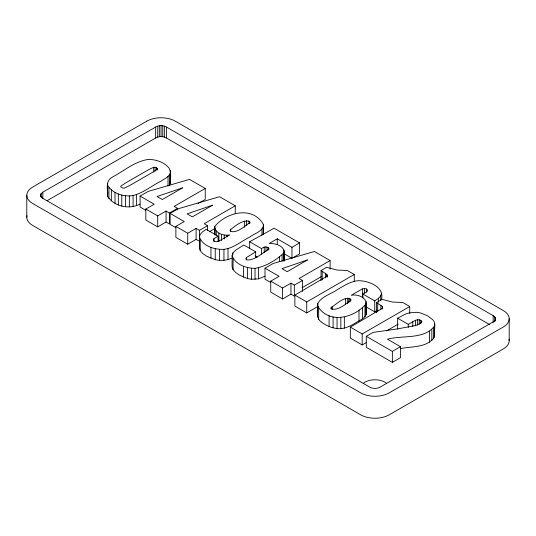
<?xml version="1.0" encoding="UTF-8"?>
<svg xmlns="http://www.w3.org/2000/svg" width="536" height="536" viewBox="0 0 536 536"><rect width="100%" height="100%" fill="white"/><g stroke="black" fill="none" stroke-linecap="round" stroke-linejoin="round"><path stroke-width="0.8" d="M249.816 221.864L249.816 222.701C244.249 226.252 237.863 233.026 230.862 231.525L229.971 230.192C235.063 226.004 241.937 220.041 248.979 221.1L249.816 221.864L249.816 223.432M331.114 307.51L331.107 308.347L331.952 309.111C339.027 310.257 345.465 304.086 350.946 300.281L350.919 299.45C344.186 295.564 336.749 304.267 331.114 307.51L331.114 309.078M263.176 234.614L263.35 224.343C252.496 205.536 226.393 212.243 214.789 226.447L214.789 234.292M362.865 297.962L362.865 294.043L366.979 291.584L367.723 290.338L366.597 289.005L364.54 288.462L362.423 288.904L351.214 295.276C356.695 294.231 363.462 296.18 366.034 301.466L366.142 314.739C363.991 319.014 358.973 320.608 355.201 323.141C349.713 326.424 343.643 329.452 337.044 328.555C331.241 327.918 325.801 325.426 321.178 321.928C315.215 317.674 318.016 309.634 317.768 303.45C321.875 296.06 331.449 294.076 337.941 289.246C345.171 285.172 352.588 279.872 361.344 280.817C370.878 281.809 384.473 287.631 381.518 299.53M317.587 316.85L317.768 303.45M157.303 168.445L157.202 169.215L152.827 172.163L129.276 185.758L124.372 188.116L122.985 188.176L120.768 186.937L120.781 186.206L125.37 183.098L148.566 169.704L153.678 167.245L156.438 167.674L157.303 168.445L157.303 170.013M400.405 348.614C411.615 346.269 427.507 347.891 434.455 336.93L434.743 323.958L434.247 321.901L432.88 319.845L427.547 315.751L420.204 312.836L416.452 312.307L409.068 312.903L406.067 313.815L397.632 318.21L397.632 329.191M434.455 336.93L434.743 323.958M40.589 194.287L40.589 196.263L42.84 198.38L369.572 387.019C372.855 388.895 377.049 388.895 380.326 387.019L493.16 321.875C496.262 320.796 496.262 316.749 493.16 315.664L166.428 127.025C163.145 125.149 158.951 125.149 155.674 127.025L42.84 192.169L40.589 194.287L40.589 196.638M265.079 276.181L258.453 278.874L251.371 279.256L247.538 278.559L239.552 275.182L235.646 272.462L233.08 269.601L232.088 266.72L232.088 255.746L232.892 252.999L235.827 250.037L243.813 244.999L255.672 251.846L255.672 257.34M380.748 300.522L380.748 295.818L381.518 293.259M140.023 204.055C129.424 209.777 114.262 206.621 107.642 196.437C107.823 190.005 105.049 181.208 111.957 177.349C123.796 171.091 134.69 161.416 148.271 159.433C155.929 159.427 164.137 162.033 169.108 168.123C171.667 173.161 170.515 179.694 169.838 184.98M107.495 194.26L107.964 192.886M283.618 261.012L283.618 253.173L284.214 251.558C283.028 245.173 274.794 243.257 269.179 243.478L277.253 238.815L291.959 247.304L299.564 242.915L299.564 253.897L292.656 257.883M107.495 183.285L107.642 185.456C112.788 193.65 123.796 197.114 133.096 195.533C143.226 192.994 151.46 185.878 160.693 181.315C164.197 178.924 169.041 177.148 170.381 172.706M397.632 318.21L408.258 324.347C412.124 322.625 417.45 317.238 421.651 321.064L421.772 321.962L421.068 322.94L415.97 325.439L397.658 328.876L373.063 332.407L366.276 336.313L366.276 347.295L392.372 362.363L400.479 357.686L400.479 346.705L387.468 339.194C401.477 335.08 424.827 339.864 434.455 325.955M218.065 241.656L218.065 236.168L206.199 229.321L202.467 231.88L200.196 234.4L199.432 236.966C202.655 246.366 214.835 249.756 223.948 249.334C233.582 248.235 241.153 241.327 249.595 237.153C253.957 233.636 260.804 232.349 263.176 226.768M321.057 280.703L321.057 270.512L326.96 274.579L327.208 275.544L326.726 276.395L294.867 295.088L294.867 306.069L306.733 312.917L318.257 306.264M218.065 236.168L213.965 238.634L213.234 239.894L214.367 241.22L216.417 241.763L218.52 241.314L229.716 234.929C224.236 236.008 217.469 234.011 214.889 228.745L214.789 226.447M255.672 251.846L246.486 257.528L245.749 258.781L246.774 259.933C254.526 260.704 262.385 253.005 268.771 249.032L268.75 248.188L267.886 247.411L266.01 246.902L264.215 247.103L261.401 248.543L249.655 241.763L249.655 248.818M317.587 305.868C328.447 324.675 354.531 317.975 366.142 303.758M232.088 255.746C235.244 264.603 246.285 268.348 255.042 268.348C265.662 266.573 275.799 260.416 283.618 253.173M365.659 306.625L374.731 311.865L374.731 300.89L378.463 298.331L380.748 295.818M374.731 311.865L376.594 310.585M47.175 200.645L155.674 138C158.951 136.124 163.145 136.124 166.428 138L489.542 324.555M145.752 210.313L140.11 207.057L140.11 196.082L148.217 191.399L189.523 179.386L205.234 188.451L205.234 199.432L198.012 203.6M177.543 209.904L177.543 208.337L169.443 213.013L169.443 223.994L166.066 222.045L157.698 226.875L145.839 220.028L145.839 209.047L154.207 204.216L140.11 196.082M145.839 209.047L157.698 215.894L166.066 211.063L169.443 213.013M205.234 188.451L174.167 206.387L177.543 208.337M175.781 227.653L170.147 224.396L170.147 213.422L178.254 208.745L219.559 196.725L235.27 205.791L235.27 213.636M199.479 241.334L196.102 239.384L187.734 244.215L175.875 237.368L175.875 226.386L184.243 221.556L170.147 213.422M175.875 226.386L187.734 233.234L196.102 228.403L199.479 230.353L207.579 225.676L207.579 230.38M235.27 205.791L204.203 223.726L207.579 225.676M209.261 231.787L215.043 228.45M270.647 282.425L265.012 279.169L265.012 268.188L273.112 263.511L314.424 251.491L330.129 260.563L330.129 269.186M302.445 291.423L302.445 280.442L294.338 285.125L294.338 296.1L290.961 294.15L282.599 298.981L270.734 292.133L270.734 281.159L279.102 276.328L265.012 268.188M270.734 281.159L282.599 288.006L290.961 283.175L294.338 285.125M330.129 260.563L299.068 278.499L302.445 280.442M321.057 270.512L326.598 267.31L336.997 270.05L347.274 270.459L354.263 274.492L354.263 281.554M301.956 287.805L321.459 276.543M294.867 295.088L306.733 301.942L354.263 274.492M376.52 312.723L376.52 302.532L382.061 299.336L392.459 302.07L402.737 302.478L409.725 306.518L409.725 313.573M366.51 342.444L362.189 344.936L350.33 338.089L350.33 327.114L382.188 308.414L382.671 307.564L382.423 306.599L376.52 302.532M350.33 327.114L362.189 333.962L409.725 306.518M386.677 330.799L398.201 324.146M366.276 336.313L392.372 351.382L400.479 346.705M249.655 241.763L274.11 228.222L299.564 242.915M199.479 230.353L199.432 247.947L200.23 250.647L202.662 253.448L206.816 256.315L215.231 259.699L219.593 260.375L223.948 260.308L227.994 259.605L231.405 258.359M362.865 294.043L374.731 300.89M283.557 253.434L291.959 258.285L291.959 247.304M255.183 255.933L257.253 257.126M434.408 333.566L434.743 334.933M170.381 183.68L170.281 170.549M366.142 314.739L366.034 301.466M509.2 318.773L509.2 340.729M495.411 317.781L495.411 320.917M494.755 316.863L494.755 321.567M493.16 315.664L493.16 322.726M433.483 327.824L433.483 338.799M431.828 329.566L431.828 340.541M429.483 331.181L429.483 342.156M421.651 321.064L421.651 322.632M420.713 320.247L420.713 323.382M419.266 319.717L419.266 324.427M417.638 319.697L417.638 325.185M415.568 320.32L415.568 325.808M412.78 321.741L412.78 326.444M408.258 324.347L408.258 327.483M392.372 351.382L392.372 362.363M382.423 306.599L382.423 308.95M380.928 305.245L380.928 309.165M378.463 298.331L378.463 302.25M377.692 303.209L377.692 311.838M366.597 289.005L366.597 292.14M364.983 305.734L364.983 316.716M364.54 288.462L364.54 293.165M362.591 307.704L362.591 318.679M362.423 288.904L362.423 297.527M362.189 333.962L362.189 344.936M358.993 309.976L358.993 320.95M350.068 298.686L350.068 301.822M348.775 298.197L348.775 302.9M347.362 298.157L347.362 303.651M345.613 298.673L345.613 304.167M344.347 317.178L344.347 328.153M340.849 317.654L340.849 328.628M337.044 317.58L337.044 328.555M333.084 316.883L333.084 327.858M332.22 306.398L332.22 309.533M329.091 315.57L329.091 326.545M327.208 275.544L327.208 277.112M326.96 274.579L326.96 276.931M325.473 273.226L325.473 277.929M322.23 271.189L322.23 279.812M318.679 308.361L318.679 319.342M306.733 301.942L306.733 312.917M290.961 283.175L290.961 294.15M284.214 251.558L284.214 260.972M284.006 250.057L284.006 261.032M282.599 288.006L282.599 298.981M282.083 254.962L282.083 261.24M279.598 256.945L279.598 261.648M277.253 238.815L277.253 244.302M268.75 248.188L268.75 249.756M267.886 247.411L267.886 250.547M266.01 246.902L266.01 251.605M264.215 247.103L264.215 252.59M263.35 224.343L263.35 234.534M261.95 228.999L261.95 235.277M261.401 248.543L261.401 254.03M258.453 267.893L258.453 278.874M255.042 268.348L255.042 279.33M251.371 268.281L251.371 279.256M248.979 221.1L248.979 223.452M247.538 267.578L247.538 278.559M246.647 220.618L246.647 225.321M246.486 257.528L246.486 259.88M244.644 221.06L244.644 227.331M243.592 266.225L243.592 277.206M233.08 258.62L233.08 269.601M232.892 252.999L232.892 254.573M230.661 229.12L230.661 231.472M227.994 248.63L227.994 259.605M226.949 235.257L226.949 236.832M224.215 235.056L224.215 238.982M223.948 249.334L223.948 260.308M221.522 234.333L221.522 240.604M219.593 249.394L219.593 260.375M218.882 233.086L218.882 241.709M216.256 231.056L216.256 235.766M215.231 248.724L215.231 259.699M214.889 228.745L214.889 235.016M213.965 238.634L213.965 241.77M210.95 247.357L210.95 258.332M200.23 239.672L200.23 250.647M196.102 228.403L196.102 239.384M187.734 233.234L187.734 244.215M169.57 174.656L169.57 185.63M168.016 176.458L168.016 185.871M166.428 127.025L166.428 138M166.066 211.063L166.066 222.045M164.351 126.107L164.351 137.082M162.756 125.726L162.756 136.707M161.048 125.598L161.048 136.573M159.339 125.726L159.339 136.707M157.745 126.107L157.745 137.082M157.698 215.894L157.698 226.875M156.438 167.674L156.438 170.026M155.674 127.025L155.674 138M155.085 167.185L155.085 171.105M153.678 167.245L153.678 171.949M136.385 194.675L136.385 205.65M133.096 195.533L133.096 206.507M129.337 195.928L129.337 206.903M125.451 195.814L125.451 206.789M121.793 195.131L121.793 206.112M118.322 193.938L118.322 204.92M115.012 192.303L115.012 203.278M111.354 189.911L111.354 200.886M108.915 187.647L108.915 198.628M107.642 185.456L107.642 196.437M42.84 192.169L42.84 198.441M41.245 193.369L41.245 197.288M26.8 195.272L26.8 217.227M509.026 339.208A20.167 11.645 0 0 1 503.291 348.956L389.21 414.824A20.167 11.645 0 0 1 360.695 414.824L32.709 225.462A20.167 11.645 0 0 1 26.974 215.713M363.214 383.401A14.117 8.147 0 0 1 386.69 383.401M146.79 121.176L32.709 187.044A20.167 11.645 0 0 0 32.709 203.506L360.695 392.868A20.167 11.645 0 0 0 389.21 392.868L503.291 327A20.167 11.645 0 0 0 503.291 310.538L175.305 121.176A20.167 11.645 0 0 0 146.79 121.176M182.535 187.861L162.308 199.539L157.068 196.511L182.535 187.861M212.571 205.201L192.344 216.879L187.104 213.851L212.571 205.201M307.436 259.967L287.209 271.645L281.963 268.623L307.436 259.967"/></g></svg>
